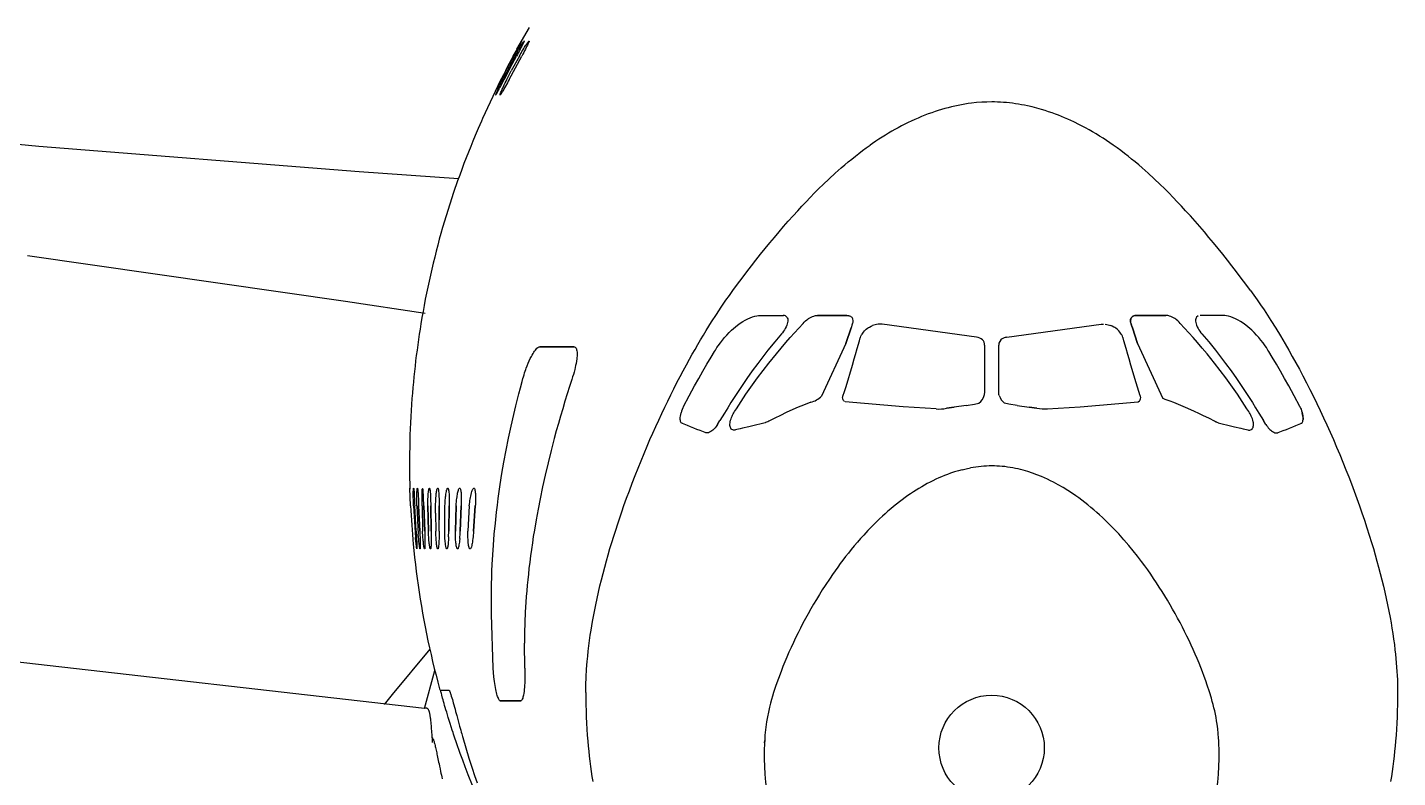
# Model space of a CAD drawing. Header units: metres. Extents: x -35769 to 135608, y -97159 to 12469.
# Drawn here: x 89818 to 98221, y -7026 to -2428 of the extents above; entities that cross this region are included whole.
import ezdxf

# ---------------------------------------------------------------- set-up
doc = ezdxf.new("R2010")
doc.units = ezdxf.units.M
doc.layers.get('0').update_dxf_attribs({"linetype": 'CONTINUOUS'})

msp = doc.modelspace()

# ---------------------------------------------------------------- linework, layer by layer
for p, q in [((92820.2, -2562.1), (92897.5, -2428.1)), ((82849.9, -2491.6), (89888.2, -3155.5)), ((92839.1, -2533), (92850.5, -2511.3)), ((92808.7, -2604.4), (92735.4, -2742.5)), ((92762.1, -2675.3), (92800.1, -2604.4)), ((92779.4, -2675.3), (92817.5, -2604.4)), ((92834.8, -2604.4), (92785.6, -2694.6)), ((92797.3, -2604.4), (92820.5, -2562.6)), ((92839.1, -2533), (92800.1, -2604.4)), ((92811, -2675.3), (92849.3, -2604.4)), ((92725.2, -2746.5), (92762.1, -2675.3)), ((92779.4, -2675.3), (92741.9, -2746.5)), ((92741.9, -2746.5), (92779.4, -2675.3)), ((92772.9, -2746.5), (92811, -2675.3)), ((92725.2, -2746.5), (92694.4, -2807.1)), ((92758.3, -2747.2), (92785.4, -2694.6)), ((92702.5, -2786.8), (92609.1, -2987)), ((89888.2, -3155.5), (91852.7, -3310.3)), ((91852.7, -3310.3), (92461.4, -3354.4)), ((89817.7, -3826.5), (91769, -4107)), ((92256.6, -4181.6), (91769, -4107.4)), ((94663.5, -4193.3), (94843, -4193.3)), ((94843, -4193.3), (94663.5, -4193.3)), ((96799.7, -4193.3), (96620.2, -4193.3)), ((96620.2, -4193.3), (96799.7, -4193.3)), ((94868.9, -4269), (94836.4, -4365)), ((94836.4, -4365), (94868.9, -4269)), ((95639, -4327), (95059.2, -4247.3)), ((95824.2, -4327), (96404, -4247.3)), ((96594.4, -4269), (96626.8, -4365)), ((96626.8, -4365), (96594.4, -4269)), ((94836.4, -4365), (94688, -4689)), ((96626.8, -4365), (96781.5, -4702.7)), ((92959.4, -4385.3), (93169.9, -4385.3)), ((93169.9, -4385.3), (92959.4, -4385.3)), ((95688.6, -4667.2), (95688.6, -4376.2)), ((95774.6, -4667.2), (95774.6, -4376.2)), ((95189.3, -4754.5), (94832.7, -4723.2)), ((95390.3, -4766.8), (95189.3, -4754.5)), ((95501.5, -4756.5), (95455.2, -4762.5)), ((95455.2, -4762.5), (95501.5, -4756.5)), ((95574.4, -4745.3), (95625.5, -4736.6)), ((95625.5, -4736.6), (95653.5, -4731.6)), ((95837.7, -4736.6), (95809.7, -4731.6)), ((95888.8, -4745.3), (95837.7, -4736.6)), ((96008, -4762.5), (95961.7, -4756.5)), ((95961.7, -4756.5), (96008, -4762.5)), ((96072.9, -4766.8), (96273.9, -4754.5)), ((96273.9, -4754.5), (96630.5, -4723.2)), ((94050.5, -4862.2), (94065.3, -4838.3)), ((97412.7, -4862.2), (97397.9, -4838.3)), ((92167.2, -5360.7), (92163.5, -5252.1)), ((92237.8, -5360.7), (92239.3, -5258.7)), ((92249.9, -5360.7), (92244.4, -5261.2)), ((92185.7, -5360.7), (92197.5, -5553.8)), ((92201.3, -5516.7), (92193.1, -5360.7)), ((92206.5, -5360.7), (92215, -5534)), ((92217.2, -5360.7), (92223.8, -5516.7)), ((92223.8, -5516.7), (92217.2, -5360.7)), ((92237.8, -5360.7), (92241, -5516.7)), ((92249.9, -5360.7), (92254.4, -5516.7)), ((92254.4, -5516.7), (92249.9, -5360.7)), ((92273.6, -5360.7), (92274.4, -5318.5)), ((92276.8, -5516.7), (92273.6, -5360.7)), ((92273.6, -5360.7), (92276.8, -5516.7)), ((92291.6, -5360.7), (92293.9, -5516.7)), ((92293.9, -5516.7), (92291.6, -5360.7)), ((92320.5, -5404.8), (92321, -5360.7)), ((92343, -5360.7), (92343, -5446.2)), ((92343, -5446.2), (92343, -5360.7)), ((92376.9, -5516.7), (92378.5, -5360.7)), ((92404.8, -5360.7), (92402, -5516.7)), ((92402, -5516.7), (92404.8, -5360.7)), ((92442.3, -5516.7), (92447, -5360.7)), ((92447, -5360.7), (92442.3, -5516.7)), ((92478.1, -5360.7), (92471.9, -5516.7)), ((92471.9, -5516.7), (92478.1, -5360.7)), ((92528, -5360.7), (92519.4, -5516.7)), ((92564.7, -5360.7), (92554.2, -5516.7)), ((92554.2, -5516.7), (92564.7, -5360.7)), ((92320.5, -5404.8), (92321.9, -5516.7)), ((92342.9, -5516.7), (92343, -5446.2)), ((92400.9, -5549.7), (92402, -5516.7)), ((92674.8, -6355.8), (92663.2, -6024.5)), ((92868.4, -6355.8), (92866.4, -6201.4)), ((92254, -6602.8), (89355.1, -6272.9)), ((92285.4, -6238.9), (92054.1, -6516.6)), ((92254, -6602.8), (92316.6, -6370.8)), ((92054.1, -6516.6), (92005.5, -6578.6)), ((92843.2, -6555.8), (92717.5, -6555.8)), ((92717.5, -6555.8), (92843.2, -6555.8))]:
    msp.add_line(p, q)
at = {"ltscale": 0.262458}
for p, q in [((95035.9, -4247), (95025.5, -4248.4)), ((96427.3, -4247), (96437.7, -4248.4))]:
    msp.add_line(p, q, dxfattribs=at)
at = {"ltscale": 0.322793}
for p, q in [((95059.2, -4247.3), (95035.9, -4247)), ((96404, -4247.3), (96416.9, -4246.5))]:
    msp.add_line(p, q, dxfattribs=at)
at = {"ltscale": 0.13541}
msp.add_line((95798.4, -4335.4), (95803.2, -4332.9), dxfattribs=at)
at = {"ltscale": 0.448185}
for p, q in [((95574.4, -4745.3), (95501.5, -4756.5)), ((95888.8, -4745.3), (95961.7, -4756.5))]:
    msp.add_line(p, q, dxfattribs=at)
at = {"ltscale": 0.129726}
msp.add_line((92240.4, -5253.7), (92239.3, -5258.7), dxfattribs=at)
at = {"ltscale": 0.211793}
msp.add_line((92244.4, -5261.2), (92240.4, -5253.7), dxfattribs=at)
at = {"ltscale": 0.055543}
msp.add_line((92379.6, -6594.3), (92379, -6592.2), dxfattribs=at)
at = {"ltscale": 0.371966}
msp.add_line((94339.3, -6813.7), (94339.5, -6798.9), dxfattribs=at)
for points in [[(92808.7, -2604.4), (92814.5, -2594.1), (92820.1, -2584), (92825.7, -2574.3), (92830.2, -2566.4), (92834.6, -2558.9), (92838.8, -2551.8), (92842.7, -2545.2), (92846.5, -2539.1), (92849.9, -2533.5), (92854.1, -2526.8), (92857.7, -2521.2), (92860.6, -2516.8), (92862.9, -2513.7), (92864.4, -2511.9), (92865.2, -2511.3), (92865.3, -2511.8), (92864.9, -2513.2), (92864.1, -2515.3), (92862.6, -2518.6), (92860.7, -2522.7), (92858.2, -2527.7), (92854.7, -2534.5), (92850.7, -2542.4), (92846.7, -2550), (92842.3, -2558.2), (92837.7, -2567), (92833.1, -2575.6), (92828.3, -2584.5), (92822.9, -2594.4), (92817.5, -2604.4)], [(92834.8, -2604.4), (92840.3, -2594.8), (92845.6, -2585.5), (92850.9, -2576.5), (92856.5, -2567.1), (92861.9, -2558.2), (92867, -2549.9), (92871, -2543.4), (92874.9, -2537.4), (92878.5, -2532), (92882.8, -2525.5), (92886.6, -2520.2), (92888.9, -2517), (92890.9, -2514.6), (92892.5, -2512.8), (92893.9, -2511.6), (92894.7, -2511.4), (92895, -2512.1), (92894.7, -2513.7), (92894, -2516), (92892.8, -2519.2), (92891.3, -2522.7), (92889.4, -2526.9), (92887.2, -2531.7), (92884.3, -2537.6), (92881.1, -2544), (92877.5, -2551.1), (92872.6, -2560.8), (92867.2, -2571.1), (92861.4, -2582), (92855.5, -2593.1), (92849.3, -2604.4)], [(92735.4, -2742.5), (92730.1, -2753), (92724.9, -2763.4), (92719.9, -2773.5), (92716, -2781.6), (92712.2, -2789.4), (92708.6, -2797), (92705.3, -2803.9), (92702.3, -2810.5), (92699.5, -2816.5), (92696.8, -2822.5), (92694.5, -2827.7), (92692.6, -2832.2), (92691.1, -2835.9), (92690, -2838.8), (92689.4, -2840.9), (92689.1, -2842), (92689.2, -2842.4), (92689.7, -2842.2), (92690.7, -2841), (92692, -2839), (92693.8, -2836.1), (92695.9, -2832.5), (92699.1, -2826.8), (92702.9, -2820), (92706.3, -2813.7), (92710, -2806.8), (92714, -2799.3), (92718.3, -2791.3), (92722.9, -2782.7), (92728.7, -2771.6), (92734.9, -2759.8), (92741.3, -2747.6), (92741.9, -2746.5)], [(92772.9, -2746.5), (92767, -2757.6), (92761.2, -2768.3), (92755.6, -2778.5), (92750.3, -2788.2), (92744.6, -2798.5), (92739.3, -2807.9), (92734.4, -2816.3), (92730.9, -2822.3), (92727.7, -2827.6), (92724.9, -2832.1), (92722.4, -2835.9), (92720.3, -2839), (92718.5, -2841.1), (92717.3, -2842.3), (92716.6, -2842.4), (92716.4, -2841.7), (92716.6, -2840.2), (92717.1, -2838), (92718, -2835.2), (92719.3, -2831.6), (92721.5, -2825.8), (92724.4, -2818.8), (92726.9, -2813), (92729.7, -2806.7), (92732.8, -2800), (92737.5, -2789.8), (92742.6, -2779.1), (92748, -2767.9), (92753.1, -2757.6), (92758.3, -2747.2)], [(95731.6, -2884.8), (95701, -2885.3), (95670.3, -2886.8), (95639.5, -2889.2), (95608.6, -2892.6), (95588, -2895.4), (95567.4, -2898.6), (95546.8, -2902.2), (95526.3, -2906.2), (95505.8, -2910.5), (95485.3, -2915.3), (95464.9, -2920.4), (95444.6, -2925.8), (95424.4, -2931.6), (95404.3, -2937.8), (95384.2, -2944.3), (95364.3, -2951.1), (95343, -2958.7), (95321.9, -2966.8), (95300.9, -2975.1), (95280.1, -2983.8), (95259.4, -2992.9), (95238.8, -3002.3), (95218.4, -3011.9), (95198.2, -3021.9), (95178.1, -3032.2), (95158.2, -3042.8), (95138.5, -3053.6), (95118.9, -3064.8), (95099.5, -3076.1), (95080.2, -3087.8), (95060.2, -3100.3), (95040.4, -3113), (95020.7, -3126), (95001.2, -3139.2), (94985.8, -3150)], [(96477.5, -3150), (96456.8, -3135.7), (96436, -3121.6), (96414.9, -3107.9), (96393.7, -3094.4), (96372.2, -3081.2), (96350.5, -3068.4), (96328.6, -3055.8), (96306.5, -3043.6), (96270.8, -3024.8), (96234.5, -3007), (96197.7, -2990.2), (96179.1, -2982.1), (96160.4, -2974.4), (96141.6, -2966.9), (96122.7, -2959.7), (96101.6, -2952), (96080.3, -2944.7), (96058.9, -2937.8), (96037.4, -2931.2), (96008.6, -2923.1), (95979.7, -2915.7), (95950.6, -2909), (95932.4, -2905.3), (95914.1, -2901.8), (95895.8, -2898.6), (95877.5, -2895.8), (95859.2, -2893.2), (95840.9, -2891), (95822.6, -2889.1), (95804.3, -2887.6), (95786.1, -2886.4), (95767.9, -2885.5), (95749.7, -2885), (95731.6, -2884.8)], [(92609.1, -2987), (92602.2, -3002.4), (92582.8, -3046.7), (92563.9, -3091.1), (92550, -3124.4), (92536.3, -3157.7), (92522.3, -3192.7), (92508.6, -3227.8), (92495.1, -3262.9), (92481.9, -3298.1), (92468.9, -3333.4), (92456.2, -3368.8), (92431.7, -3439.7), (92408.2, -3511), (92385.8, -3582.6), (92364.4, -3654.6), (92354.1, -3690.7), (92344, -3727), (92334.3, -3763.3), (92324.8, -3799.7), (92315.5, -3836.2), (92306.5, -3872.8), (92297.8, -3909.6), (92289.3, -3946.4), (92281.1, -3983.3), (92273.2, -4020.3), (92265.5, -4057.4), (92258.1, -4094.6), (92251, -4131.9), (92244.1, -4169.3), (92237.5, -4206.8), (92231.2, -4244.4), (92226, -4276.7), (92220.9, -4309.1), (92216.1, -4341.5), (92211.5, -4374), (92207.1, -4406.6), (92202.8, -4439.2), (92198.8, -4471.9), (92195, -4504.6), (92191.3, -4537.4), (92187.9, -4570.3), (92184.7, -4603.2), (92181.7, -4636.2), (92178.9, -4669.2), (92176.3, -4702.3), (92173.6, -4739.5), (92171.2, -4776.7), (92169, -4814), (92167.1, -4851.4), (92165.5, -4888.8), (92164.1, -4926.3), (92163, -4963.8), (92162.1, -5001.4), (92161.5, -5039), (92161.2, -5076.7), (92161.2, -5114.4), (92161.4, -5152.1), (92161.9, -5189.8), (92162.6, -5227.6), (92163.5, -5257.7)], [(94143.6, -4041.7), (94172.4, -4002.6), (94201, -3964.3), (94229.5, -3926.9), (94257.8, -3890.1), (94286.1, -3854), (94314.3, -3818.5), (94342.5, -3783.6), (94370.7, -3749.1), (94399, -3715.2), (94427.3, -3681.7), (94455.8, -3648.6), (94484.3, -3615.9), (94513.1, -3583.7), (94542, -3551.7), (94567.6, -3524.1), (94593.3, -3496.8), (94619.2, -3469.7), (94645.4, -3443), (94671.9, -3416.5), (94698.6, -3390.4), (94734.7, -3356), (94771.5, -3322.2), (94808.8, -3289.2), (94830.1, -3270.8), (94851.6, -3252.8), (94873.4, -3235), (94895.4, -3217.4), (94917.6, -3200.1), (94940.1, -3183.1), (94962.8, -3166.4), (94985.8, -3150)], [(97319.6, -4041.7), (97290.8, -4002.6), (97262.2, -3964.3), (97233.7, -3926.9), (97205.4, -3890.1), (97177.1, -3854), (97148.9, -3818.5), (97120.7, -3783.6), (97092.5, -3749.1), (97064.2, -3715.2), (97035.9, -3681.7), (97007.4, -3648.6), (96978.9, -3615.9), (96950.1, -3583.7), (96921.2, -3551.7), (96895.6, -3524.1), (96869.9, -3496.8), (96844, -3469.7), (96817.8, -3443), (96791.3, -3416.5), (96764.6, -3390.4), (96728.5, -3356), (96691.8, -3322.2), (96654.4, -3289.2), (96633.1, -3270.8), (96611.6, -3252.8), (96589.8, -3235), (96567.8, -3217.4), (96545.6, -3200.1), (96523.1, -3183.1), (96500.4, -3166.4), (96477.5, -3150)], [(93618.6, -4994.8), (93636, -4954.3), (93653.7, -4914.2), (93671.6, -4874.3), (93689.6, -4834.8), (93707.9, -4795.6), (93726.3, -4756.8), (93744.8, -4718.3), (93763.6, -4680.3), (93782.4, -4642.7), (93801.4, -4605.5), (93820.5, -4568.7), (93839.7, -4532.5), (93859, -4496.8), (93878.3, -4461.6), (93895.2, -4431.3), (93912.2, -4401.5), (93929.2, -4372.1), (93946.2, -4343.2), (93963.2, -4314.8), (93980.1, -4286.9), (93997, -4259.6), (94013.8, -4232.9), (94043.5, -4186.8), (94072.8, -4142.7), (94101.6, -4100.6), (94122.8, -4070.5), (94143.6, -4041.7)], [(97319.6, -4041.7), (97339.6, -4069.5), (97360.1, -4098.5), (97380.8, -4128.6), (97401.9, -4159.8), (97423.2, -4192.1), (97444.6, -4225.4), (97473.5, -4271.4), (97502.5, -4318.9), (97531.7, -4368.1), (97553.5, -4405.8), (97575.3, -4444.3), (97597.1, -4483.7), (97618.8, -4523.8), (97640.5, -4564.5), (97662, -4605.8), (97683.3, -4647.7), (97704.5, -4690.1), (97725.5, -4733.1), (97746.4, -4776.6), (97767, -4820.5), (97787.4, -4864.9), (97807.5, -4909.7), (97827.4, -4954.8), (97847, -5000.4), (97866.4, -5046.3), (97885.4, -5092.5), (97904.1, -5139), (97921.3, -5182.7), (97938.2, -5226.6), (97954.8, -5270.7), (97971.1, -5315), (97987, -5359.6), (98002.6, -5404.3), (98017.9, -5449.3), (98032.8, -5494.5), (98047.2, -5539.6), (98061.2, -5584.9), (98072.6, -5622.8), (98083.7, -5660.8), (98094.5, -5698.9), (98105, -5737.1), (98115.1, -5775.4), (98124.8, -5813.7), (98134.2, -5852.1), (98143.2, -5890.5), (98151.9, -5929.2), (98160.1, -5967.9), (98167.8, -6006.3), (98175.1, -6044.8), (98181, -6077.9), (98186.6, -6111), (98191.8, -6144.1), (98196.6, -6177.2), (98201.1, -6210.3), (98205.1, -6243.4), (98208, -6269.8), (98210.7, -6296.2), (98213, -6322.6), (98215.1, -6348.9), (98216.9, -6375.2), (98218.4, -6401.4), (98219.6, -6427.6), (98220.4, -6453.8), (98220.9, -6479.8), (98221.1, -6505.8)], [(93842.4, -4750.8), (93875.8, -4687.1), (93909.7, -4624.2), (93934.8, -4579.1), (93960.2, -4534.4), (93985.3, -4491.4), (94010.7, -4449), (94032.1, -4414), (94037, -4406.2), (94046.8, -4391.1), (94054.4, -4380.1), (94067.5, -4361.9), (94080.2, -4345.5), (94093.2, -4329.7), (94106.6, -4314.6), (94121.4, -4299), (94136.4, -4284.4), (94148.6, -4273.3), (94161, -4262.9), (94173.3, -4253.1), (94189, -4241.7), (94204.7, -4231.5), (94220.4, -4222.4), (94235.9, -4214.4), (94250.5, -4208), (94264.8, -4202.7), (94278.7, -4198.6), (94292.2, -4195.7), (94302, -4194.3), (94311.5, -4193.5), (94323.4, -4193.3), (94340.4, -4193.3), (94376.9, -4193.3), (94413.7, -4193.3), (94453.8, -4193.3)], [(94574.6, -4242.1), (94582.3, -4234.4), (94590.1, -4227.1), (94597.4, -4221.1), (94603.2, -4216.7), (94609, -4212.7), (94616.9, -4207.8), (94624.8, -4203.5), (94632.6, -4200), (94640.2, -4197.2), (94645.7, -4195.6), (94651.1, -4194.4), (94658.2, -4193.5), (94663.5, -4193.3)], [(94843, -4193.3), (94847.4, -4193.6), (94853, -4194.4), (94856.2, -4195.1), (94860.3, -4196.2), (94864.9, -4198.4), (94869.2, -4201.4), (94873, -4205.1), (94875.6, -4208.8), (94877.6, -4212.9), (94878.9, -4216.8), (94880.1, -4224.1), (94880.2, -4227.8), (94879.4, -4235.9), (94878.5, -4240.2), (94876.9, -4246.1), (94874.5, -4253.4), (94871.2, -4262.5), (94868.9, -4269)], [(96620.2, -4193.3), (96615.8, -4193.6), (96610.2, -4194.4), (96607, -4195.1), (96602.9, -4196.2), (96598.3, -4198.4), (96594, -4201.4), (96590.2, -4205.1), (96587.6, -4208.8), (96585.6, -4212.9), (96584.3, -4216.8), (96583.1, -4224.1), (96583, -4227.8), (96583.8, -4235.9), (96584.7, -4240.2), (96586.3, -4246.1), (96588.7, -4253.4), (96592, -4262.5), (96594.4, -4269)], [(96594.4, -4269), (96591.3, -4260.7), (96588.8, -4253.7), (96586.4, -4246.5), (96584.4, -4238.7), (96583.3, -4232.1), (96583.1, -4225.8), (96583.9, -4218.4), (96586, -4211.9), (96588.2, -4207.8), (96591, -4204.3), (96593.8, -4201.5), (96597, -4199.2), (96600.3, -4197.3), (96604, -4195.9), (96608.3, -4194.8), (96615.5, -4193.7), (96620.2, -4193.3)], [(96888.6, -4242.1), (96880.9, -4234.4), (96873.1, -4227.1), (96865.8, -4221.1), (96860, -4216.7), (96854.2, -4212.7), (96846.3, -4207.8), (96838.4, -4203.5), (96830.6, -4200), (96823, -4197.2), (96817.5, -4195.6), (96812.1, -4194.4), (96805, -4193.5), (96799.7, -4193.3)], [(96998.4, -4195.3), (96987.2, -4203.8), (96985, -4207.7), (96982.8, -4213.8), (96981.8, -4220.8), (96981.9, -4228.6), (96983, -4236.3), (96984.9, -4244.4), (96988.1, -4253.7), (96992.3, -4263.4), (96997.5, -4273.3), (97002.8, -4282.1), (97008.7, -4290.7), (97015.1, -4299.2), (97020.8, -4306.1), (97062.4, -4355.8), (97103.9, -4406.9), (97135.2, -4446.9), (97166.3, -4487.7), (97200.4, -4533.9), (97233.6, -4580.7), (97266.2, -4628.2), (97298.7, -4677.2), (97330.5, -4726.9), (97350.6, -4759.3), (97370.4, -4791.9), (97397.9, -4838.3)], [(97620.8, -4750.8), (97587.5, -4687.1), (97553.5, -4624.2), (97528.4, -4579.1), (97503, -4534.4), (97477.9, -4491.4), (97452.5, -4449), (97431.1, -4414), (97426.2, -4406.2), (97416.4, -4391.1), (97408.8, -4380.1), (97395.7, -4361.9), (97383, -4345.5), (97370, -4329.7), (97356.6, -4314.6), (97341.8, -4299), (97326.8, -4284.4), (97314.6, -4273.3), (97302.2, -4262.9), (97289.9, -4253.1), (97274.2, -4241.7), (97258.5, -4231.5), (97242.8, -4222.4), (97227.3, -4214.4), (97212.7, -4208), (97198.4, -4202.7), (97184.5, -4198.6), (97171, -4195.7), (97161.2, -4194.3), (97151.8, -4193.5), (97139.9, -4193.3), (97122.8, -4193.3), (97086.3, -4193.3), (97049.5, -4193.3), (97009.4, -4193.3)], [(94476, -4203.8), (94478.2, -4207.7), (94480.4, -4213.8), (94481.4, -4220.8), (94481.3, -4228.6), (94480.2, -4236.3), (94478.3, -4244.4), (94475.1, -4253.7), (94470.9, -4263.4), (94465.7, -4273.3), (94460.4, -4282.1), (94454.5, -4290.7), (94448.1, -4299.2), (94442.5, -4306.1), (94400.8, -4355.8), (94359.3, -4406.9), (94328, -4446.9), (94296.9, -4487.7), (94262.8, -4533.9), (94229.6, -4580.7), (94197, -4628.2), (94164.5, -4677.2), (94132.7, -4726.9), (94112.6, -4759.3), (94092.8, -4791.9), (94065.3, -4838.3)], [(94165.8, -4765.6), (94194.8, -4721), (94224.2, -4677.1), (94254.3, -4633.8), (94295.8, -4576.2), (94330.2, -4530.3), (94365.1, -4485.4), (94411, -4428.5), (94440.2, -4393.5), (94469.5, -4359.2), (94495.9, -4329), (94522.2, -4299.4), (94574.6, -4242.1)], [(94878.5, -4499), (94888.8, -4459.8), (94895.9, -4433.3), (94905.8, -4397.2), (94920.1, -4348.9), (94925.5, -4331.2), (94926.4, -4328.3), (94929.5, -4320.7), (94933.3, -4313.1), (94936.8, -4307.4), (94940.6, -4301.7), (94945, -4296), (94952.5, -4287.5), (94957.3, -4282.7), (94962.5, -4278.1), (94970.1, -4272.2), (94975.7, -4268.2), (94981.6, -4264.6), (94991.9, -4259.2), (95001.2, -4255.2)], [(95025.5, -4248.4), (95017.4, -4250.2), (95009.2, -4252.4), (95001.2, -4255.2)], [(96437.7, -4248.4), (96445.9, -4250.2), (96454, -4252.4), (96462, -4255.2)], [(96584.7, -4499), (96574.4, -4459.8), (96567.4, -4433.3), (96557.4, -4397.2), (96543.1, -4348.9), (96537.7, -4331.2), (96536.8, -4328.3), (96533.7, -4320.7), (96529.9, -4313.1), (96526.5, -4307.4), (96522.6, -4301.7), (96518.2, -4296), (96510.7, -4287.5), (96505.9, -4282.7), (96500.7, -4278.1), (96493.1, -4272.2), (96487.5, -4268.2), (96481.6, -4264.6), (96471.3, -4259.2), (96462, -4255.2)], [(97297.4, -4765.6), (97268.4, -4721), (97239, -4677.1), (97208.9, -4633.8), (97167.4, -4576.2), (97133, -4530.3), (97098.1, -4485.4), (97052.2, -4428.5), (97023, -4393.5), (96993.7, -4359.2), (96967.3, -4329), (96941, -4299.4), (96888.6, -4242.1)], [(92859.9, -4569.1), (92863.5, -4557.2), (92867.2, -4545.6), (92871, -4534.2), (92873.9, -4525.8), (92876.9, -4517.6), (92883, -4501.6), (92889.2, -4486.4), (92895.5, -4471.9), (92901.9, -4458.3), (92908.3, -4445.6), (92913.5, -4436.2), (92918.5, -4427.4), (92923.6, -4419.3), (92928.5, -4412.1), (92933.2, -4405.6), (92937.9, -4400), (92942.7, -4394.9), (92947.3, -4390.8), (92951.7, -4387.8), (92955.8, -4385.9), (92959.4, -4385.3)], [(93169.9, -4385.3), (93173.8, -4386.3), (93177.2, -4388.3), (93180.3, -4391.4), (93182.7, -4395.1), (93184.7, -4399.6), (93186.3, -4404.9), (93187.6, -4411.1), (93188.4, -4418), (93188.8, -4425.6), (93188.9, -4434), (93188.5, -4442.3), (93187.9, -4451.1), (93186.9, -4460.4), (93185, -4473.9), (93182.5, -4488.2), (93180.1, -4500.3), (93177.3, -4512.8), (93174.2, -4525.6), (93170.2, -4540.6), (93165.9, -4555.7), (93161.5, -4570.5), (93156.7, -4585.3)], [(94828.5, -4720.8), (94824.9, -4717.6), (94823.3, -4715.7), (94820.1, -4710.3), (94818.1, -4703.9), (94817.5, -4697.2), (94817.9, -4692.3), (94819.3, -4687.8), (94829, -4660.1), (94839.1, -4628.4), (94878.5, -4499)], [(96630.5, -4723.2), (96638.3, -4717.6), (96639.9, -4715.7), (96643.1, -4710.3), (96645.1, -4703.9), (96645.7, -4697.2), (96645.3, -4692.3), (96643.9, -4687.8), (96642.3, -4685.5), (96617.2, -4607.2), (96584.7, -4499)], [(92663.2, -6024.5), (92663, -5917.7), (92663.5, -5878.2), (92664.2, -5838.6), (92665.4, -5799.1), (92666.8, -5759.6), (92668.6, -5720.2), (92671.8, -5661.1), (92675.7, -5602.1), (92681.1, -5534.5), (92687.5, -5467.1), (92694.7, -5399.8), (92699.8, -5357.3), (92705.2, -5314.9), (92711, -5272.6), (92717.1, -5230.4), (92727.9, -5162), (92739.6, -5093.8), (92753.2, -5020.1), (92768, -4946.6), (92783.7, -4873.2), (92800.3, -4800.1), (92812.8, -4747.9), (92831.2, -4674.8), (92841.2, -4636.7), (92851.9, -4597.8), (92856.7, -4580.4), (92859.9, -4569.1)], [(93156.7, -4585.3), (93142.2, -4630), (93128, -4674.9), (93114.1, -4719.9), (93100.5, -4765.1), (93087.2, -4810.4), (93074.2, -4855.8), (93061.5, -4901.4), (93049.1, -4947.1), (93029.7, -5021.8), (93011.1, -5096.6), (92993.5, -5171.8), (92977.4, -5244.4), (92962.2, -5317.3), (92949.6, -5381.6), (92937.8, -5445.9), (92926.7, -5510.6), (92920.4, -5549.4), (92914.5, -5588.4), (92908.8, -5627.4), (92903.5, -5666.5), (92898.5, -5705.6), (92893.8, -5744.7), (92890, -5779), (92886.5, -5813.2), (92883.2, -5847.4), (92880.2, -5881.6), (92877.4, -5915.9), (92875, -5950.3), (92871.3, -6013.1), (92868.6, -6075.9), (92866.9, -6138.7), (92866.4, -6201.4)], [(95686.1, -4684), (95687.6, -4677.7), (95688.4, -4671.4), (95688.6, -4667.2)], [(95777.1, -4684), (95775.6, -4677.7), (95774.8, -4671.4), (95774.6, -4667.2)], [(97112.5, -4848.7), (97108.5, -4847.1), (97104.4, -4845.3), (97098.2, -4842), (97067.2, -4826), (97027.4, -4806.2), (97001.9, -4794.1), (96976.4, -4782.2), (96934.5, -4763.6), (96891.9, -4745.5), (96848.1, -4727.9), (96826.9, -4719.7), (96796.4, -4708.4), (96787, -4705), (96781.5, -4702.7)], [(94350.8, -4848.7), (94344.6, -4850.6), (94341.7, -4851.3), (94326.2, -4855.2), (94318.2, -4857.2), (94283.5, -4865.6), (94242.2, -4875.6), (94202.7, -4885.2), (94188.5, -4888.7), (94169.4, -4893.3), (94160, -4895.3), (94155.6, -4896.1), (94153.2, -4896.4), (94148.4, -4896.4), (94143.3, -4895.4), (94138.7, -4893.3), (94134.4, -4889.9), (94131, -4885.2), (94128.8, -4880.6), (94127.3, -4875.3), (94126.3, -4867.9), (94126.2, -4859.6), (94126.8, -4852.4), (94128.1, -4844.8), (94130.4, -4835), (94132.9, -4827), (94136, -4818.9), (94139.2, -4811.4), (94142.7, -4803.9), (94146.2, -4797.3), (94149.9, -4790.8), (94155.1, -4782.3), (94160.5, -4773.9), (94165.8, -4765.6)], [(94622.2, -4725.2), (94576.5, -4743.3), (94544.5, -4756.7), (94512.6, -4770.6), (94471.1, -4789.5), (94435.9, -4806.2), (94400.8, -4823.6), (94364.7, -4842.2), (94358.2, -4845.6), (94350.8, -4848.7)], [(97112.5, -4848.7), (97118.6, -4850.6), (97121.5, -4851.3), (97137, -4855.2), (97145, -4857.2), (97179.7, -4865.6), (97221, -4875.6), (97260.5, -4885.2), (97274.7, -4888.7), (97293.8, -4893.3), (97303.2, -4895.3), (97307.6, -4896.1), (97310, -4896.4), (97314.8, -4896.4), (97319.9, -4895.4), (97324.5, -4893.3), (97328.8, -4889.9), (97332.2, -4885.2), (97334.4, -4880.6), (97335.9, -4875.3), (97336.9, -4867.9), (97337, -4859.6), (97336.4, -4852.4), (97335.1, -4844.8), (97332.8, -4835), (97330.3, -4827), (97327.2, -4818.9), (97324, -4811.4), (97320.5, -4803.9), (97317, -4797.3), (97313.3, -4790.8), (97308.1, -4782.3), (97302.7, -4773.9), (97297.4, -4765.6)], [(97620.8, -4750.8), (97622.5, -4754.2), (97626.1, -4762.1), (97629, -4768.9), (97632.7, -4778.8), (97635.9, -4788.6), (97638.4, -4798), (97640.3, -4807.1), (97641.8, -4831.5)], [(93866.1, -4868.5), (93836.3, -4856.1), (93832.7, -4854.5), (93830.3, -4853), (93828.2, -4850.9), (93825.8, -4847.5), (93823.8, -4843.3), (93822.4, -4838.4), (93821.5, -4832.3), (93821.2, -4825.5), (93821.5, -4818.2), (93822.4, -4810.3), (93826.7, -4790.9)], [(94050.5, -4862.2), (94045.8, -4868.9), (94040.9, -4875.2), (94035.1, -4882), (94029.3, -4888.3), (94024.8, -4892.7), (94020.4, -4896.7), (94014.5, -4901.5), (94008.6, -4905.5), (94001.6, -4909.5), (93994.8, -4912.3), (93988.5, -4913.8), (93982.7, -4913.9), (93977.6, -4912.7), (93973.8, -4911.2), (93944, -4899.7), (93924.3, -4891.9), (93904.8, -4884.2), (93885.4, -4876.3), (93866.1, -4868.5)], [(97412.7, -4862.2), (97417.4, -4868.9), (97422.3, -4875.2), (97428.1, -4882), (97433.9, -4888.3), (97438.4, -4892.7), (97442.8, -4896.7), (97448.7, -4901.5), (97454.6, -4905.5), (97461.6, -4909.5), (97468.4, -4912.3), (97474.7, -4913.8), (97480.5, -4913.9), (97485.6, -4912.7), (97489.4, -4911.2), (97519.2, -4899.7), (97538.9, -4891.9), (97558.5, -4884.2), (97577.8, -4876.3), (97597.1, -4868.5)], [(97597.1, -4868.5), (97626.9, -4856.1), (97630.5, -4854.5), (97632.9, -4853), (97635, -4850.9), (97637.5, -4847.5), (97639.4, -4843.3), (97640.8, -4838.4), (97641.7, -4832.3), (97642, -4825.5), (97641.7, -4818.2), (97640.8, -4810.3), (97636.5, -4790.9)], [(93242.1, -6505.8), (93242.7, -6458.4), (93244.4, -6410.7), (93247.1, -6362.8), (93250.8, -6314.8), (93253.8, -6282.7), (93257.3, -6250.6), (93261.1, -6218.5), (93265.3, -6186.3), (93269.9, -6154.1), (93274.9, -6121.9), (93283.5, -6070.4), (93293, -6018.9), (93303.2, -5967.4), (93311.4, -5928.8), (93320, -5890.3), (93329.1, -5851.9), (93338.5, -5813.5), (93348.2, -5775.1), (93358.3, -5736.8), (93368.8, -5698.6), (93379.6, -5660.5), (93390.7, -5622.5), (93402.1, -5584.6), (93413.8, -5546.7), (93425.7, -5509), (93438, -5471.4), (93450.5, -5433.8), (93463.3, -5396.4), (93476.3, -5359.2), (93492.7, -5313.4), (93509.5, -5267.8), (93527, -5221.2), (93544.9, -5174.9), (93562.9, -5129.4), (93581.2, -5084.3), (93599.7, -5039.4), (93618.6, -4994.8)], [(95731.6, -5115.7), (95715.2, -5115.9), (95698.9, -5116.5), (95682.6, -5117.5), (95666.3, -5118.8), (95650.1, -5120.6), (95633.9, -5122.7), (95617.7, -5125.2), (95601.6, -5128)], [(97123.9, -6813.7), (97123.8, -6799.8), (97123.3, -6785.7), (97121.5, -6757.1), (97118.6, -6728), (97114.6, -6698.5), (97111.4, -6678.5), (97107.7, -6658.4), (97103.6, -6638.2), (97099.2, -6617.7), (97094.6, -6598.4), (97089.7, -6579), (97084.5, -6559.5), (97079, -6539.8), (97067.1, -6500.1), (97054.1, -6460.1), (97044.8, -6433.2), (97035.1, -6406.1), (97024.9, -6379), (97014.2, -6351.7), (97003.2, -6324.3), (96991.8, -6296.9), (96979.9, -6269.3), (96967.7, -6241.8), (96955.1, -6214.2), (96942.1, -6186.6), (96928.8, -6158.9), (96915.1, -6131.3), (96901, -6103.7), (96886.6, -6076.1), (96871.9, -6048.6), (96856.9, -6021.2), (96841.5, -5993.8), (96825.8, -5966.5), (96809.7, -5939.4), (96793.4, -5912.4), (96776.7, -5885.5), (96759.7, -5858.7), (96742.4, -5832.2), (96724.8, -5805.8), (96706.8, -5779.7), (96688.6, -5753.7), (96670, -5728.1), (96651.2, -5702.6), (96625.5, -5669.1), (96599.3, -5636.2), (96572.6, -5603.8), (96541.9, -5568), (96510.5, -5533.2), (96478.4, -5499.2), (96462.2, -5482.5), (96445.7, -5466.1), (96428.5, -5449.4), (96411.1, -5432.9), (96393.5, -5416.7), (96375.7, -5400.9), (96357.8, -5385.3), (96339.7, -5370.1), (96321.4, -5355.2), (96303, -5340.6), (96284.4, -5326.4), (96265.7, -5312.5), (96246.8, -5299), (96227.7, -5285.9), (96198.8, -5267), (96169.6, -5249), (96140, -5231.9), (96110.1, -5215.9), (96092, -5206.7), (96073.9, -5198), (96055.6, -5189.6), (96037.2, -5181.6), (96009.4, -5170.4), (95981.4, -5160.1), (95953.2, -5150.8), (95924.8, -5142.5), (95909, -5138.4), (95893.1, -5134.5), (95877.1, -5131), (95861.1, -5127.9), (95845.1, -5125.1), (95829, -5122.6), (95812.9, -5120.5), (95796.7, -5118.8), (95780.5, -5117.5), (95764.2, -5116.5), (95747.9, -5115.9), (95731.6, -5115.7)], [(95551.6, -5139), (95527.1, -5145.7), (95502.8, -5153.1), (95478.6, -5161.2), (95460.5, -5167.8), (95442.5, -5174.8), (95424.7, -5182.2), (95406.9, -5189.9), (95389.2, -5198), (95371.6, -5206.5), (95354.1, -5215.3), (95336.7, -5224.5), (95319.4, -5234.1), (95302.3, -5243.9), (95285.2, -5254.1), (95268.2, -5264.6), (95251.4, -5275.4), (95234.7, -5286.5), (95218.1, -5297.9), (95201.6, -5309.6)], [(95551.6, -5139), (95575.5, -5133.7), (95601.6, -5128)], [(92185.7, -5360.7), (92185.2, -5347.1), (92184.9, -5333.9), (92184.6, -5321.3), (92184.4, -5309.3), (92184.3, -5298.2), (92184.2, -5288.1), (92184.3, -5279), (92184.4, -5272.6), (92184.6, -5267), (92184.7, -5262.3), (92185, -5257.6), (92185.4, -5254.3), (92185.7, -5252.5), (92186.1, -5252.1), (92186.5, -5252.9), (92186.9, -5254.8), (92187.3, -5257.8), (92187.8, -5261.9), (92188.2, -5267), (92188.7, -5273.1), (92189.1, -5280.1), (92189.6, -5288.1), (92190.1, -5296.8), (92190.6, -5306.3), (92191.1, -5316.4), (92191.6, -5326.3), (92192.1, -5336.5), (92192.6, -5348.5), (92193.1, -5360.7)], [(92206.5, -5360.7), (92206.2, -5348.9), (92206, -5337.4), (92205.9, -5326.3), (92205.9, -5315.2), (92205.9, -5304.8), (92206, -5296.8), (92206.2, -5289.4), (92206.3, -5282.5), (92206.7, -5274.2), (92207.1, -5267), (92207.4, -5262.6), (92207.8, -5259), (92208.1, -5256.1), (92208.7, -5253.4), (92209.3, -5252.2), (92209.8, -5252.3), (92210.4, -5253.6), (92210.9, -5256), (92211.5, -5259.5), (92212, -5264.1), (92212.6, -5269.7), (92213, -5275.1), (92213.5, -5281.3), (92213.9, -5288), (92214.4, -5296.1), (92214.9, -5304.7), (92215.3, -5314), (92215.8, -5323.7), (92216.3, -5335.7), (92216.8, -5348), (92217.2, -5360.7)], [(92274.4, -5318.5), (92275, -5306.7), (92275.6, -5295.9), (92276.3, -5285.9), (92277.1, -5277.7), (92277.9, -5270.5), (92278.8, -5264.4), (92279.7, -5259.5), (92280.6, -5255.8), (92281.5, -5253.3), (92282.5, -5252.2), (92283.4, -5252.4), (92284.4, -5253.9), (92285.3, -5256.8), (92286.2, -5261.3), (92286.9, -5265.9), (92287.6, -5271.3), (92288.2, -5277.5), (92288.9, -5286.4), (92289.5, -5296.4), (92290.1, -5307.3), (92290.5, -5317.9), (92291.6, -5360.7)], [(92321, -5360.7), (92321.4, -5347.9), (92321.8, -5335.6), (92322.4, -5323.8), (92323.1, -5311.7), (92324, -5300.5), (92324.7, -5292.8), (92325.5, -5285.6), (92326.3, -5279.1), (92327.3, -5272.2), (92328.3, -5266.2), (92329.4, -5261.2), (92330.6, -5257.1), (92331.8, -5254.2), (92332.9, -5252.5), (92333.9, -5252.1), (92334.9, -5252.7), (92335.9, -5254.3), (92336.9, -5257.2), (92337.9, -5261.4), (92338.8, -5266.9), (92339.6, -5273), (92340.3, -5280), (92340.9, -5288), (92341.4, -5296.7), (92341.9, -5306.2), (92342.3, -5316.2), (92342.6, -5327.4), (92342.8, -5338.9), (92342.9, -5349.7), (92343, -5360.7)], [(92378.5, -5360.7), (92379.1, -5347.9), (92379.8, -5335.6), (92380.7, -5323.8), (92381.4, -5314.9), (92382.3, -5306.3), (92383.2, -5298.3), (92384.4, -5288.8), (92385.8, -5280.2), (92387.2, -5272.7), (92388.5, -5266.4), (92390, -5261.2), (92391.1, -5257.9), (92392.3, -5255.3), (92393.4, -5253.4), (92394.7, -5252.3), (92396, -5252.2), (92397.3, -5253.4), (92398.5, -5255.8), (92399.7, -5259.4), (92400.7, -5264.4), (92401.7, -5271), (92402.6, -5278.8), (92403.4, -5287.9), (92403.9, -5298), (92404.4, -5309.1), (92404.7, -5321), (92404.9, -5333.6), (92404.9, -5346.7), (92404.8, -5353.7), (92404.8, -5360.7)], [(92447, -5360.7), (92447.9, -5347.9), (92449, -5335.6), (92450.2, -5323.9), (92451.2, -5314.9), (92452.4, -5306.4), (92453.6, -5298.4), (92454.9, -5290.8), (92456.2, -5283.8), (92457.6, -5277.5), (92459.2, -5270.8), (92460.9, -5265), (92462.6, -5260.3), (92464.3, -5256.6), (92465.9, -5254), (92467.6, -5252.5), (92469.1, -5252.1), (92470.6, -5252.9), (92472, -5254.8), (92473.2, -5257.7), (92474.4, -5261.7), (92475.4, -5266.8), (92476.3, -5272.8), (92477.1, -5279.8), (92477.7, -5287.7), (92478.2, -5297.9), (92478.6, -5308.9), (92478.7, -5320.7), (92478.7, -5333.4), (92478.5, -5346.4), (92478.3, -5353.5), (92478.1, -5360.7)], [(92528, -5360.7), (92529.1, -5349.7), (92530.4, -5339), (92531.7, -5328.7), (92533.2, -5319), (92534.8, -5309.5), (92536.5, -5300.5), (92538.7, -5290.2), (92541, -5280.9), (92543.4, -5272.7), (92545.8, -5265.8), (92547.6, -5261.7), (92549.3, -5258.2), (92551, -5255.5), (92552.8, -5253.4), (92554.6, -5252.3), (92556.2, -5252.2), (92557.8, -5253), (92559.6, -5255.3), (92561.2, -5259), (92562.7, -5264.3), (92563.8, -5270.8), (92564.8, -5278.6), (92565.4, -5285.7), (92565.8, -5293.4), (92566.1, -5301.9), (92566.2, -5310.9), (92566.2, -5320.4), (92566, -5330.4), (92565.6, -5342.1), (92565, -5354.1), (92564.7, -5360.7)], [(95201.6, -5309.6), (95183.5, -5322.9), (95165.5, -5336.5), (95147.7, -5350.4), (95130.1, -5364.6), (95112.6, -5379.2), (95095.2, -5394.1), (95078.1, -5409.2), (95061.1, -5424.6), (95044.2, -5440.4), (95027.5, -5456.3), (95000, -5483.5), (94973, -5511.4), (94946.5, -5539.9), (94927.2, -5561.3), (94908.2, -5583.1), (94888.8, -5605.9), (94869.7, -5629), (94852.7, -5650), (94836, -5671.3), (94819.5, -5692.8), (94803.2, -5714.4), (94787.1, -5736.3), (94771.3, -5758.4), (94755.7, -5780.6), (94740.4, -5803), (94710.3, -5848.2), (94692.3, -5876.3), (94674.7, -5904.5), (94656.8, -5933.9), (94639.2, -5963.4), (94622.4, -5992.6), (94605.9, -6021.9), (94589.8, -6051.3), (94574.1, -6080.8), (94558.8, -6110.3), (94543.9, -6139.8), (94529.3, -6169.4), (94515.2, -6199), (94501.5, -6228.5), (94488.3, -6258.1), (94475.4, -6287.5), (94463, -6316.9), (94451.1, -6346.3), (94439.7, -6375.5), (94423.4, -6419.1), (94408.3, -6462.3), (94394.5, -6505.2), (94388.1, -6526.4), (94382, -6547.6), (94375.6, -6570.9), (94369.7, -6594), (94362.5, -6624.6), (94356.2, -6654.9), (94350.8, -6684.7), (94348.2, -6701.4), (94345.9, -6717.9), (94343.9, -6734.2), (94342.3, -6750.4), (94341, -6766.5), (94340, -6782.4), (94339.5, -6798.1), (94339.3, -6813.7)], [(92201.3, -5516.7), (92202.2, -5530.3), (92203, -5543.5), (92203.7, -5556.1), (92204.4, -5568), (92205.1, -5579.1), (92205.6, -5589.3), (92206.1, -5598.3), (92206.4, -5605.7), (92206.6, -5612), (92206.8, -5617.1), (92206.8, -5620.8), (92206.7, -5623.4), (92206.5, -5624.9), (92206.3, -5625.2), (92205.9, -5624.3), (92205.4, -5622.3), (92204.8, -5619), (92204.2, -5615.5), (92203.6, -5611.3), (92203, -5606.3), (92202, -5598.5), (92201, -5589.4), (92200.1, -5581.4), (92199.2, -5572.7), (92198.4, -5563.5), (92197.5, -5553.8), (92198.4, -5563.8)], [(92223.8, -5516.7), (92224.4, -5529.4), (92225, -5541.8), (92225.5, -5553.6), (92226, -5565.7), (92226.5, -5577), (92226.7, -5584.7), (92226.9, -5591.8), (92227.1, -5598.3), (92227.2, -5605.2), (92227.2, -5611.2), (92227.2, -5616.1), (92227.1, -5619.5), (92226.9, -5622.1), (92226.7, -5624), (92226.3, -5625.1), (92225.9, -5625.1), (92225.3, -5624), (92224.7, -5621.7), (92224, -5618.1), (92223.2, -5613.5), (92222.4, -5607.7), (92221.6, -5602.3), (92220.9, -5596.2), (92220.1, -5589.4), (92219.2, -5581.4), (92218.4, -5572.7), (92217.5, -5563.5), (92216.4, -5551.2), (92215, -5534)], [(92254.4, -5516.7), (92254.8, -5527.6), (92255.1, -5538.3), (92255.4, -5548.6), (92255.6, -5558.5), (92255.8, -5569.2), (92255.9, -5579.1), (92256, -5588), (92256, -5596), (92255.9, -5603.2), (92255.7, -5610.3), (92255.4, -5616.1), (92255, -5620.5), (92254.5, -5623.5), (92253.9, -5625), (92253.2, -5625.1), (92252.5, -5623.6), (92251.7, -5620.9), (92250.8, -5616.9), (92249.9, -5611.7), (92248.9, -5605.3), (92247.9, -5597.9), (92246.9, -5589.4), (92246.1, -5582), (92245.3, -5574.2), (92244.6, -5565.8), (92243.8, -5557), (92243.1, -5547.8), (92242.4, -5538.3), (92241.7, -5527.6), (92241, -5516.7)], [(92293.9, -5516.7), (92294.1, -5527.6), (92294.2, -5538.3), (92294.2, -5548.6), (92294.2, -5558.5), (92294.1, -5569.2), (92294, -5579.1), (92293.8, -5589.3), (92293.5, -5598.3), (92293, -5606.2), (92292.5, -5612.8), (92292.1, -5617.1), (92291.6, -5620.5), (92291, -5623), (92290.3, -5624.6), (92289.7, -5625.2), (92289.1, -5625), (92288.4, -5624), (92287.6, -5622), (92286.7, -5619), (92285.9, -5615.1), (92285, -5610.4), (92284.1, -5604.9), (92283.3, -5598.4), (92282.4, -5591.3), (92281.5, -5582.7), (92280.6, -5573.4), (92279.7, -5563.4), (92278.9, -5552.4), (92278.1, -5540.8), (92277.4, -5528.9), (92276.8, -5516.7)], [(92342.9, -5516.7), (92342.8, -5528.5), (92342.7, -5540), (92342.5, -5551.1), (92342.1, -5563.3), (92341.7, -5574.7), (92341.3, -5583.3), (92340.9, -5591.2), (92340.3, -5598.3), (92339.7, -5605.2), (92339, -5611.2), (92338.3, -5616.1), (92337.4, -5620.3), (92336.5, -5623.2), (92335.5, -5624.9), (92334.6, -5625.2), (92333.6, -5624.4), (92332.6, -5622.6), (92331.6, -5619.6), (92330.6, -5615.5), (92329.6, -5610.4), (92328.6, -5604.3), (92327.6, -5597.3), (92326.6, -5589.3), (92325.8, -5581.3), (92325, -5572.7), (92324.3, -5563.4), (92323.6, -5553.7), (92322.9, -5541.7), (92322.4, -5529.3), (92321.9, -5516.7)], [(92400.9, -5549.7), (92400.3, -5561.3), (92399.6, -5572.1), (92398.8, -5582.1), (92398, -5591.1), (92397.2, -5599.1), (92396.3, -5605.4), (92395.4, -5610.9), (92394.5, -5615.6), (92393.3, -5620.1), (92392, -5623.3), (92390.7, -5624.9), (92389.4, -5625.1), (92388.4, -5624.3), (92387.5, -5622.7), (92386.5, -5620.3), (92385.4, -5616.8), (92384.4, -5612.3), (92383.4, -5607), (92382.2, -5599.3), (92381.1, -5590.4), (92380.2, -5581.8), (92379.4, -5572.4), (92378.7, -5562.3), (92378, -5550.1), (92377.4, -5537.2), (92377.1, -5527), (92376.9, -5516.7)], [(92469.1, -5560.8), (92467.8, -5574.7), (92466.8, -5583.9), (92465.7, -5592.4), (92464.5, -5600), (92463.1, -5607.6), (92461.7, -5613.9), (92460.2, -5619), (92458.7, -5622.3), (92457.3, -5624.4), (92455.8, -5625.2), (92454.5, -5624.8), (92453.1, -5623.3), (92451.8, -5620.6), (92450.5, -5616.9), (92449.3, -5612.1), (92448.1, -5606.3), (92447.2, -5600.6), (92446.4, -5594.3), (92445.6, -5587.4), (92444.8, -5579.2), (92444.1, -5570.4), (92443.5, -5561.1), (92442.9, -5548.7), (92442.5, -5535.8), (92442.4, -5526.3), (92442.3, -5516.7)], [(92554.2, -5516.7), (92553.3, -5528.4), (92552.2, -5539.7), (92551.1, -5550.5), (92549.9, -5560.9), (92548.4, -5572.5), (92546.8, -5583.2), (92545.4, -5591.1), (92544, -5598.3), (92542.6, -5604.7), (92540.8, -5611.6), (92538.9, -5617.1), (92537.3, -5620.8), (92535.6, -5623.4), (92534, -5624.9), (92532.6, -5625.2), (92531.1, -5624.6), (92529.7, -5623.1), (92528, -5619.9), (92526.4, -5615.2), (92525.1, -5610), (92523.9, -5603.9), (92522.8, -5596.7), (92521.7, -5587.5), (92520.8, -5577.2), (92520.1, -5566), (92519.6, -5554), (92519.3, -5542), (92519.2, -5529.7), (92519.4, -5516.7)], [(92184.3, -5596.1), (92187.9, -5633.8), (92192.5, -5677), (92197.4, -5720.2), (92202.6, -5762.8), (92208.1, -5805.3), (92214.1, -5847.9), (92220.3, -5890.4), (92226.9, -5932.8), (92233.9, -5975.3), (92241.3, -6018), (92249, -6060.6), (92257.1, -6103.2), (92265.6, -6145.8), (92274.4, -6188.2), (92283.5, -6230.6), (92293, -6272.9), (92302.9, -6315.1), (92313.1, -6357.2), (92323.7, -6399.2), (92334.7, -6441.1), (92345.9, -6482.9), (92348, -6490.5)], [(92717.5, -6555.8), (92715.4, -6555.2), (92713.2, -6553.5), (92710.9, -6550.7), (92708.5, -6546.7), (92706.1, -6541.5), (92703.9, -6535.9), (92701.7, -6529.5), (92699.4, -6522.2), (92697.2, -6514.1), (92695, -6505.3), (92692.8, -6495.8), (92690.7, -6485.6), (92688.6, -6474.8), (92686.5, -6462.7), (92684.5, -6450.1), (92682.6, -6436.9), (92680.9, -6423.4), (92679.2, -6408.1), (92674.8, -6355.8)], [(92868.4, -6355.8), (92868.7, -6373.1), (92868.9, -6390.1), (92868.8, -6404.8), (92868.6, -6419.2), (92868.2, -6433.1), (92867.7, -6446.7), (92867, -6459.8), (92866.1, -6472.2), (92865, -6485.8), (92863.6, -6498.3), (92862, -6509.9), (92860.3, -6520.3), (92858.7, -6527.7), (92857.1, -6534.4), (92855.3, -6540.2), (92852.9, -6546.2), (92850.4, -6550.7), (92848.1, -6553.6), (92845.7, -6555.3), (92843.2, -6555.8)], [(92547.7, -7074.1), (92521.8, -7009.3), (92502.9, -6960.3), (92487.5, -6919.3), (92472.5, -6878.2), (92449.7, -6813.6), (92437.5, -6777.9), (92431.5, -6759.8), (92428.5, -6750.8), (92423.2, -6734.9), (92416.8, -6715), (92410.5, -6695.4), (92404.5, -6676.2), (92398.6, -6657.5), (92393.8, -6641.6), (92389.1, -6626.2), (92384.7, -6611.3), (92380.5, -6597.1), (92376.5, -6583.6), (92373.2, -6572), (92369.9, -6560.4), (92366.8, -6549.5), (92364, -6539.5), (92361.5, -6530.3), (92360, -6524.7), (92358.6, -6519.6), (92356.5, -6511.4), (92354.6, -6504.4), (92353.9, -6501.4), (92353.2, -6498.8), (92352.7, -6496.6), (92352.3, -6495), (92352, -6493.4), (92351.9, -6492.8), (92351.9, -6492.4), (92351.9, -6492.3), (92352.3, -6491.8), (92353.2, -6491.4), (92354.4, -6491.4), (92355.8, -6491.4), (92357.4, -6491.5), (92359.2, -6491.4), (92361.3, -6491.4), (92363.6, -6491.3), (92366.2, -6491.4), (92368.9, -6491.4), (92371.7, -6491.3), (92374.6, -6491.3), (92377.9, -6491.3), (92381.3, -6491.3), (92383.1, -6491.3), (92387.5, -6491.3), (92392.2, -6491.3), (92397.1, -6491.3), (92400.6, -6491.3), (92402.9, -6491.3), (92404.2, -6491.6), (92405.1, -6492.1), (92405.7, -6492.9), (92406.4, -6494.1), (92407.1, -6495.7), (92408.1, -6497.8), (92409.1, -6500.4), (92410.1, -6503.2), (92411.2, -6506.3), (92412.6, -6510.3), (92415, -6517.9), (92417.6, -6526.6), (92420.6, -6536.5), (92423.8, -6547.6), (92426.6, -6557.7), (92429.6, -6568.5), (92433, -6580.8), (92436.6, -6593.8), (92440.3, -6607.4), (92444.1, -6621.7), (92447.4, -6633.9), (92450.8, -6646.3), (92455, -6662), (92459.4, -6678), (92463.8, -6694.3), (92468.4, -6710.9), (92471.7, -6723), (92475.2, -6735.8), (92478.8, -6748.6), (92481.1, -6757.2), (92486, -6774.4), (92487.6, -6780.1), (92505.9, -6843.4), (92525.3, -6906.4), (92545.6, -6969), (92560.7, -7013.6), (92576.4, -7058)], [(93242.1, -6505.8), (93242.3, -6543), (93242.9, -6580.2), (93243.8, -6617.4), (93245.2, -6654.6), (93246.9, -6692), (93249.1, -6729.4), (93251.6, -6766.3), (93254.6, -6803.2), (93257.4, -6834.1), (93260.4, -6865), (93263.8, -6895.8), (93267.5, -6926.6), (93271.4, -6957.4), (93275.7, -6988.1), (93280.3, -7018.8), (93285.1, -7049.4)], [(98221.1, -6505.8), (98220.9, -6543), (98220.3, -6580.2), (98219.4, -6617.4), (98218, -6654.6), (98216.3, -6692), (98214.1, -6729.4), (98211.6, -6766.3), (98208.6, -6803.2), (98205.8, -6834.1), (98202.8, -6865), (98199.4, -6895.8), (98195.7, -6926.6), (98191.8, -6957.4), (98187.5, -6988.1), (98182.9, -7018.8), (98178.1, -7049.4)], [(92260.4, -6600.1), (92257.2, -6601.2), (92254, -6602.8)], [(92260.4, -6600.1), (92262.5, -6599.7), (92264.6, -6599.6), (92266.6, -6599.9), (92268.5, -6600.6), (92270.9, -6602.1), (92273.1, -6604.4), (92275.2, -6607.5), (92276.5, -6609.7), (92277.7, -6612.3), (92278.9, -6615.2), (92280, -6618.5), (92281.1, -6622), (92282.1, -6625.9), (92283.1, -6630.1), (92284.1, -6634.6), (92285, -6639.4), (92285.9, -6644.6), (92286.7, -6649.6), (92287.5, -6654.9), (92288.3, -6660.5), (92289, -6666.4), (92289.7, -6672.6), (92290.4, -6679), (92291.1, -6685.8), (92291.8, -6692.9), (92292.4, -6699.7), (92293, -6706.7), (92293.6, -6713.9), (92294.2, -6721.5), (92294.9, -6729.3), (92295.5, -6737.4), (92296.4, -6750), (92297.3, -6763.1), (92298.3, -6776.9), (92299.4, -6792.6), (92300.5, -6809.1), (92300.6, -6810.7)], [(92298.5, -6780.1), (92300.1, -6781.1), (92301.6, -6782.6), (92303.1, -6784.6), (92304.6, -6787.1), (92306.1, -6790), (92307.5, -6793.3), (92308.9, -6797.1), (92310.4, -6801.4), (92311.8, -6806), (92313.2, -6811.1), (92314.7, -6816.6), (92316.2, -6822.5), (92317.7, -6828.7), (92319.3, -6835.4), (92320.9, -6842.4), (92322.5, -6849.7), (92324.2, -6857.4), (92326, -6865.5), (92327.8, -6873.9), (92329.6, -6882.7), (92331.5, -6891.8), (92333.5, -6901.2), (92335.5, -6911), (92337.6, -6921.1), (92339.8, -6931.5), (92342, -6942.3), (92345.1, -6957.1), (92348.2, -6972.5), (92351.5, -6988.4), (92353.9, -6999.6), (92356.3, -7011.1), (92358.6, -7022.1), (92360.9, -7033.3)]]:
    msp.add_lwpolyline(points)
msp.add_circle((95731.2, -6844.6), 323.1)
for centre, radius, start, end in [((98164.8, -5510.9), 6103.9, 151.56471, 153.49364), ((94454, -4221.4), 28.2, 38.79339, 90.50234), ((95632.7, -4389.2), 62.6, 47.85479, 84.1636), ((95643.2, -4375.5), 45.3, 359.11736, 46.11309), ((95821.4, -4376.1), 46.8, 119.41975, 180.05364), ((95840.7, -4425), 99.4, 99.56154, 112.13539), ((94592.6, -4593.4), 135.1, 282.65626, 314.94229), ((95587.4, -4651.5), 103.9, 309.55226, 341.74945), ((95881.3, -4647.8), 110.3, 199.19526, 229.50303), ((94011.5, -4840.3), 191.3, 152.11486, 165.04725), ((95404.7, -4490.3), 276.9, 267.01942, 280.51267), ((96082.3, -4129.4), 637.5, 263.31281, 269.15875), ((99371.3, -4956.1), 7215.5, 183.21408, 185.08839), ((91555.5, -5480.3), 917.2, 354.96468, 357.73074), ((95731.6, -6897.6), 1394.9, 176.55404, 3.44596)]:
    msp.add_arc(centre, radius, start, end)

doc.saveas('drawing.dxf')
